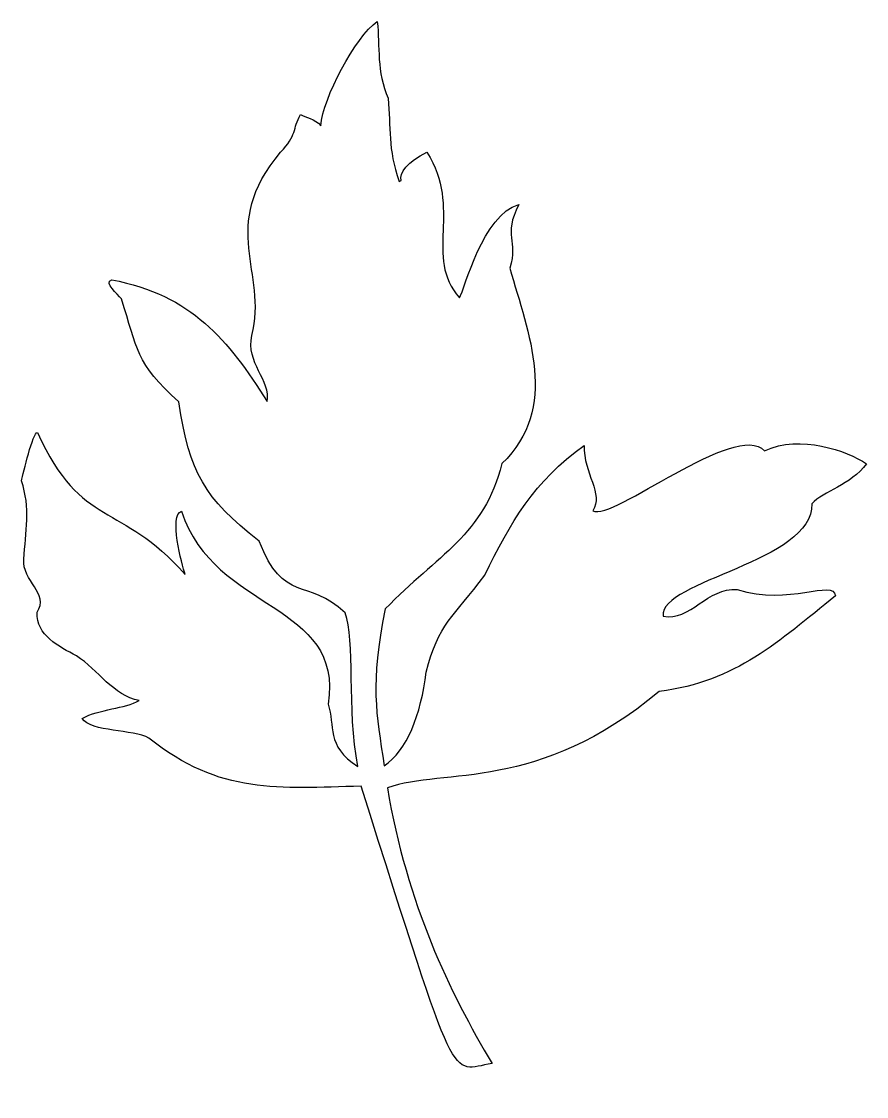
# Model space of a CAD drawing. Header units: centimetres. Extents: x 1.3 to 9.6, y -4.1 to 6.5.
import ezdxf

# ---------------------------------------------------------------- set-up
doc = ezdxf.new("R2010")
doc.units = ezdxf.units.CM
doc.header["$MEASUREMENT"] = 0
doc.layers.add('Layer 1', color=7, linetype='Continuous')

msp = doc.modelspace()

# ---------------------------------------------------------------- linework, layer by layer
at = {"layer": 'Layer 1', "color": 56}
msp.add_open_spline([(5.91583, -3.73373), (5.49906, -3.03406), (5.07974, -2.17125), (4.88903, -1.03073), (4.88903, -1.03073), (5.4454, -0.83619), (6.35908, -1.08339), (7.55241, -0.08648), (7.55241, -0.08648), (8.31275, 0.00726), (8.71844, 0.40361), (9.2801, 0.84882), (9.2801, 0.84882), (9.2562, 1.0223), (8.82701, 0.74711), (8.31562, 0.9114), (8.31562, 0.9114), (8.02949, 0.93951), (7.85547, 0.59353), (7.59089, 0.65228), (7.59089, 0.65228), (7.55298, 0.99959), (9.06689, 1.18175), (9.04843, 1.75337), (9.04843, 1.75337), (9.16247, 1.87602), (9.42783, 1.93343), (9.58363, 2.14469), (9.58363, 2.14469), (9.39, 2.27276), (8.93836, 2.43463), (8.58269, 2.27219), (8.58269, 2.27219), (8.30702, 2.57432), (7.09383, 1.57171), (6.90212, 1.68415), (6.90212, 1.68415), (7.01088, 1.84763), (6.80989, 2.05067), (6.81613, 2.32329), (6.81613, 2.32329), (6.32651, 1.97676), (6.09315, 1.56404), (5.84305, 1.05245), (5.84305, 1.05245), (5.53915, 0.64422), (5.3854, 0.57506), (5.2698, 0.10299), (5.2698, 0.10299), (5.2172, -0.31501), (5.08134, -0.67), (4.85686, -0.81549), (4.85686, -0.81549), (4.78012, -0.29525), (4.71759, -0.01782), (4.86662, 0.72156), (4.86662, 0.72156), (5.38173, 1.24885), (5.83737, 1.44967), (6.01015, 2.14597), (6.01015, 2.14597), (6.58106, 2.69144), (6.26772, 3.42248), (6.08881, 4.06124), (6.08881, 4.06124), (6.17328, 4.34188), (6.0178, 4.36681), (6.17579, 4.68588), (6.17579, 4.68588), (5.82343, 4.58755), (5.64696, 3.85568), (5.59449, 3.77065), (5.59449, 3.77065), (5.23979, 4.17612), (5.62835, 4.64172), (5.27576, 5.19683), (5.27576, 5.19683), (5.08662, 5.10955), (5.00302, 4.9896), (5.02333, 4.92033), (5.02333, 4.92033), (5.02333, 4.92033), (5.00426, 4.91206), (5.00426, 4.91206), (5.00426, 4.91206), (4.89028, 5.23036), (4.92432, 5.44082), (4.89667, 5.7259), (4.89667, 5.7259), (4.78036, 5.98654), (4.81641, 6.23239), (4.78979, 6.4786), (4.78979, 6.4786), (4.57197, 6.32686), (4.25543, 5.7269), (4.23713, 5.45708), (4.23713, 5.45708), (4.17764, 5.52829), (4.08388, 5.53537), (4.0381, 5.56767), (4.0381, 5.56767), (3.95642, 5.42757), (4.00658, 5.36157), (3.84233, 5.19875), (3.84233, 5.19875), (3.226, 4.46167), (3.72086, 4.02371), (3.56162, 3.40223), (3.56162, 3.40223), (3.49702, 3.1342), (3.75253, 2.96047), (3.70951, 2.75314), (3.70951, 2.75314), (3.32714, 3.36206), (2.97259, 3.79744), (2.1898, 3.94715), (2.1898, 3.94715), (2.10185, 3.9195), (2.24841, 3.80547), (2.28267, 3.76142), (2.28267, 3.76142), (2.44016, 3.27167), (2.41963, 3.13191), (2.84569, 2.7514), (2.84569, 2.7514), (2.95171, 2.04934), (3.09022, 1.81439), (3.63303, 1.38636), (3.63303, 1.38636), (3.86759, 0.76772), (4.10907, 1.03092), (4.47371, 0.68328), (4.47371, 0.68328), (4.57747, 0.42182), (4.49031, -0.25732), (4.59956, -0.82386), (4.59956, -0.82386), (4.27887, -0.6137), (4.38243, -0.42687), (4.30718, -0.211), (4.30718, -0.211), (4.46947, 0.78869), (3.19288, 0.68917), (2.8726, 1.67838), (2.8726, 1.67838), (2.74523, 1.64475), (2.8751, 1.15708), (2.90653, 1.05847), (2.90653, 1.05847), (2.26752, 1.78791), (1.89814, 1.49226), (1.45902, 2.45149), (1.45902, 2.45149), (1.41686, 2.44959), (1.3192, 2.05514), (1.30351, 1.97626), (1.30351, 1.97626), (1.39391, 1.71519), (1.34373, 1.47302), (1.3264, 1.20883), (1.3264, 1.20883), (1.30568, 0.99629), (1.58071, 0.87393), (1.45598, 0.69054), (1.45598, 0.69054), (1.44656, 0.45962), (1.66953, 0.35508), (1.84306, 0.26098), (1.84306, 0.26098), (2.0546, 0.12501), (2.20364, -0.12967), (2.45675, -0.17504), (2.45675, -0.17504), (2.32093, -0.25591), (2.06633, -0.25799), (1.89639, -0.3506), (1.89639, -0.3506), (1.9889, -0.48827), (2.39663, -0.45616), (2.55233, -0.54384), (2.55233, -0.54384), (3.24878, -1.10326), (3.82347, -1.034), (4.63096, -1.01602), (4.63096, -1.01602), (5.59777, -4.05627), (5.48754, -3.79842), (5.91584, -3.73374), (5.91584, -3.73374), (5.91584, -3.73374), (5.91583, -3.73373), (5.91583, -3.73373)], degree=3, knots=[0, 0, 0, 0, 0.02040816, 0.02040816, 0.02040816, 0.02040816, 0.04081633, 0.04081633, 0.04081633, 0.04081633, 0.06122449, 0.06122449, 0.06122449, 0.06122449, 0.08163265, 0.08163265, 0.08163265, 0.08163265, 0.10204082, 0.10204082, 0.10204082, 0.10204082, 0.12244898, 0.12244898, 0.12244898, 0.12244898, 0.14285714, 0.14285714, 0.14285714, 0.14285714, 0.16326531, 0.16326531, 0.16326531, 0.16326531, 0.18367347, 0.18367347, 0.18367347, 0.18367347, 0.20408163, 0.20408163, 0.20408163, 0.20408163, 0.2244898, 0.2244898, 0.2244898, 0.2244898, 0.24489796, 0.24489796, 0.24489796, 0.24489796, 0.26530612, 0.26530612, 0.26530612, 0.26530612, 0.28571429, 0.28571429, 0.28571429, 0.28571429, 0.30612245, 0.30612245, 0.30612245, 0.30612245, 0.32653061, 0.32653061, 0.32653061, 0.32653061, 0.34693878, 0.34693878, 0.34693878, 0.34693878, 0.36734694, 0.36734694, 0.36734694, 0.36734694, 0.3877551, 0.3877551, 0.3877551, 0.3877551, 0.40816327, 0.40816327, 0.40816327, 0.40816327, 0.42857143, 0.42857143, 0.42857143, 0.42857143, 0.44897959, 0.44897959, 0.44897959, 0.44897959, 0.46938776, 0.46938776, 0.46938776, 0.46938776, 0.48979592, 0.48979592, 0.48979592, 0.48979592, 0.51020408, 0.51020408, 0.51020408, 0.51020408, 0.53061224, 0.53061224, 0.53061224, 0.53061224, 0.55102041, 0.55102041, 0.55102041, 0.55102041, 0.57142857, 0.57142857, 0.57142857, 0.57142857, 0.59183673, 0.59183673, 0.59183673, 0.59183673, 0.6122449, 0.6122449, 0.6122449, 0.6122449, 0.63265306, 0.63265306, 0.63265306, 0.63265306, 0.65306122, 0.65306122, 0.65306122, 0.65306122, 0.67346939, 0.67346939, 0.67346939, 0.67346939, 0.69387755, 0.69387755, 0.69387755, 0.69387755, 0.71428571, 0.71428571, 0.71428571, 0.71428571, 0.73469388, 0.73469388, 0.73469388, 0.73469388, 0.75510204, 0.75510204, 0.75510204, 0.75510204, 0.7755102, 0.7755102, 0.7755102, 0.7755102, 0.79591837, 0.79591837, 0.79591837, 0.79591837, 0.81632653, 0.81632653, 0.81632653, 0.81632653, 0.83673469, 0.83673469, 0.83673469, 0.83673469, 0.85714286, 0.85714286, 0.85714286, 0.85714286, 0.87755102, 0.87755102, 0.87755102, 0.87755102, 0.89795918, 0.89795918, 0.89795918, 0.89795918, 0.91836735, 0.91836735, 0.91836735, 0.91836735, 0.93877551, 0.93877551, 0.93877551, 0.93877551, 0.95918367, 0.95918367, 0.95918367, 0.95918367, 1, 1, 1, 1], dxfattribs=at)

doc.saveas('drawing.dxf')
